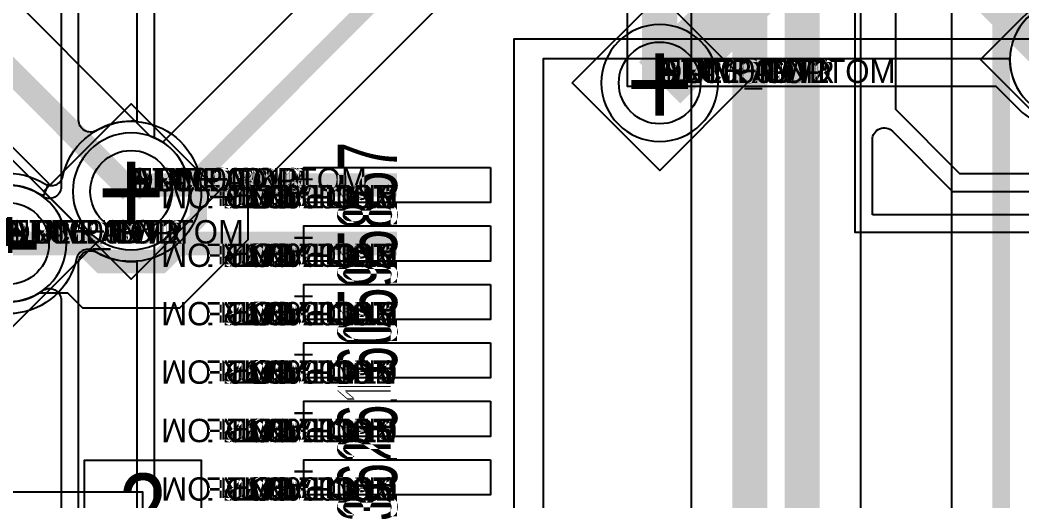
# Model space of a CAD drawing. Extents: x 0 to 323, y 0 to 320.
# Drawn here: x 51.7 to 60.28, y 62.75 to 66.87 of the extents above; entities that cross this region are included whole.
import ezdxf
from ezdxf.enums import TextEntityAlignment as Align

# ---------------------------------------------------------------- set-up
doc = ezdxf.new("R2010")
doc.units = 0
doc.header["$MEASUREMENT"] = 0
doc.layers.get('0').update_dxf_attribs({"linetype": 'CONTINUOUS'})
for name, color, linetype in [('CDN_FIGURES', 7, 'CONTINUOUS'), ('ETCH_BOTTOM', 7, 'CONTINUOUS'), ('ETCH_GND', 3, 'CONTINUOUS'), ('ETCH_INT1', 4, 'CONTINUOUS'), ('ETCH_INT2', 5, 'CONTINUOUS'), ('ETCH_PWR', 6, 'CONTINUOUS'), ('ETCH_TOP', 2, 'CONTINUOUS'), ('MANUFACTURING_NCLEGEND-1-6', 8, 'CONTINUOUS'), ('PACKAGE_GEOMETRY_ASSEMBLY_TOP', 11, 'CONTINUOUS'), ('PACKAGE_GEOMETRY_PIN_NUMBER', 9, 'CONTINUOUS')]:
    doc.layers.add(name, color=color, linetype=linetype)

# ---------------------------------------------------------------- blocks, each defined once
blk = doc.blocks.new('PAD_INFO')
for tag in ['SHAPE_TYPE', 'PAD_HEIGHT', 'PAD_LAYER', 'PAD_TYPE', 'PAD_WIDTH']:
    blk.add_attdef(tag, (0, 0), '', height=0.2)
at = {"flags": 2}
blk.add_attdef('CDN_TYPE', (0, 0), '', height=0.2, dxfattribs=at)
blk = doc.blocks.new('DRILL_INFO')
at = {"flags": 2}
blk.add_attdef('CDN_TYPE', (0, 0), '', height=0.2, dxfattribs=at)
for tag in ['FSHAPE', 'FCHAR', 'DRILL_HEIGHT', 'DIAMETER', 'PLATED', 'DRILL_WIDTH']:
    blk.add_attdef(tag, (0, 0), '', height=0.2)
blk = doc.blocks.new('VIA0700X0300')
at = {"layer": 'ETCH_BOTTOM'}
blk.add_circle((0, 0), 0.35, dxfattribs=at)
at = {"layer": 'ETCH_GND'}
blk.add_circle((0, 0), 0.35, dxfattribs=at)
at = {"layer": 'ETCH_INT1'}
blk.add_circle((0, 0), 0.35, dxfattribs=at)
at = {"layer": 'ETCH_INT2'}
blk.add_circle((0, 0), 0.35, dxfattribs=at)
at = {"layer": 'ETCH_PWR'}
blk.add_circle((0, 0), 0.35, dxfattribs=at)
at = {"layer": 'ETCH_TOP'}
blk.add_circle((0, 0), 0.35, dxfattribs=at)
ref = blk.add_blockref('PAD_INFO', (0, 0))
ref.add_attrib('PAD_LAYER', 'ETCH_TOP', (0, 0), dxfattribs={"height": 0.2})
ref.add_attrib('SHAPE_TYPE', 'NULL', (0, 0), dxfattribs={"height": 0.2})
ref.add_attrib('PAD_TYPE', 'ANTIPAD', (0, 0), dxfattribs={"height": 0.2})
ref.add_attrib('PAD_WIDTH', '0.000000', (0, 0), dxfattribs={"height": 0.2})
ref.add_attrib('PAD_HEIGHT', '0.000000', (0, 0), dxfattribs={"height": 0.2})
ref = blk.add_blockref('PAD_INFO', (0, 0))
ref.add_attrib('PAD_LAYER', 'ETCH_GND', (0, 0), dxfattribs={"height": 0.2})
ref.add_attrib('SHAPE_TYPE', 'NULL', (0, 0), dxfattribs={"height": 0.2})
ref.add_attrib('PAD_TYPE', 'ANTIPAD', (0, 0), dxfattribs={"height": 0.2})
ref.add_attrib('PAD_WIDTH', '0.000000', (0, 0), dxfattribs={"height": 0.2})
ref.add_attrib('PAD_HEIGHT', '0.000000', (0, 0), dxfattribs={"height": 0.2})
ref = blk.add_blockref('PAD_INFO', (0, 0))
ref.add_attrib('PAD_LAYER', 'ETCH_INT1', (0, 0), dxfattribs={"height": 0.2})
ref.add_attrib('SHAPE_TYPE', 'NULL', (0, 0), dxfattribs={"height": 0.2})
ref.add_attrib('PAD_TYPE', 'ANTIPAD', (0, 0), dxfattribs={"height": 0.2})
ref.add_attrib('PAD_WIDTH', '0.000000', (0, 0), dxfattribs={"height": 0.2})
ref.add_attrib('PAD_HEIGHT', '0.000000', (0, 0), dxfattribs={"height": 0.2})
ref = blk.add_blockref('PAD_INFO', (0, 0))
ref.add_attrib('PAD_LAYER', 'ETCH_INT2', (0, 0), dxfattribs={"height": 0.2})
ref.add_attrib('SHAPE_TYPE', 'NULL', (0, 0), dxfattribs={"height": 0.2})
ref.add_attrib('PAD_TYPE', 'ANTIPAD', (0, 0), dxfattribs={"height": 0.2})
ref.add_attrib('PAD_WIDTH', '0.000000', (0, 0), dxfattribs={"height": 0.2})
ref.add_attrib('PAD_HEIGHT', '0.000000', (0, 0), dxfattribs={"height": 0.2})
ref = blk.add_blockref('PAD_INFO', (0, 0))
ref.add_attrib('PAD_LAYER', 'ETCH_PWR', (0, 0), dxfattribs={"height": 0.2})
ref.add_attrib('SHAPE_TYPE', 'NULL', (0, 0), dxfattribs={"height": 0.2})
ref.add_attrib('PAD_TYPE', 'ANTIPAD', (0, 0), dxfattribs={"height": 0.2})
ref.add_attrib('PAD_WIDTH', '0.000000', (0, 0), dxfattribs={"height": 0.2})
ref.add_attrib('PAD_HEIGHT', '0.000000', (0, 0), dxfattribs={"height": 0.2})
ref = blk.add_blockref('PAD_INFO', (0, 0))
ref.add_attrib('PAD_LAYER', 'ETCH_BOTTOM', (0, 0), dxfattribs={"height": 0.2})
ref.add_attrib('SHAPE_TYPE', 'NULL', (0, 0), dxfattribs={"height": 0.2})
ref.add_attrib('PAD_TYPE', 'ANTIPAD', (0, 0), dxfattribs={"height": 0.2})
ref.add_attrib('PAD_WIDTH', '0.000000', (0, 0), dxfattribs={"height": 0.2})
ref.add_attrib('PAD_HEIGHT', '0.000000', (0, 0), dxfattribs={"height": 0.2})
ref = blk.add_blockref('PAD_INFO', (0, 0))
ref.add_attrib('PAD_LAYER', 'ETCH_TOP', (0, 0), dxfattribs={"height": 0.2})
ref.add_attrib('SHAPE_TYPE', 'NULL', (0, 0), dxfattribs={"height": 0.2})
ref.add_attrib('PAD_TYPE', 'THERMAL', (0, 0), dxfattribs={"height": 0.2})
ref.add_attrib('PAD_WIDTH', '0.000000', (0, 0), dxfattribs={"height": 0.2})
ref.add_attrib('PAD_HEIGHT', '0.000000', (0, 0), dxfattribs={"height": 0.2})
ref = blk.add_blockref('PAD_INFO', (0, 0))
ref.add_attrib('PAD_LAYER', 'ETCH_GND', (0, 0), dxfattribs={"height": 0.2})
ref.add_attrib('SHAPE_TYPE', 'NULL', (0, 0), dxfattribs={"height": 0.2})
ref.add_attrib('PAD_TYPE', 'THERMAL', (0, 0), dxfattribs={"height": 0.2})
ref.add_attrib('PAD_WIDTH', '0.000000', (0, 0), dxfattribs={"height": 0.2})
ref.add_attrib('PAD_HEIGHT', '0.000000', (0, 0), dxfattribs={"height": 0.2})
ref = blk.add_blockref('PAD_INFO', (0, 0))
ref.add_attrib('PAD_LAYER', 'ETCH_INT1', (0, 0), dxfattribs={"height": 0.2})
ref.add_attrib('SHAPE_TYPE', 'NULL', (0, 0), dxfattribs={"height": 0.2})
ref.add_attrib('PAD_TYPE', 'THERMAL', (0, 0), dxfattribs={"height": 0.2})
ref.add_attrib('PAD_WIDTH', '0.000000', (0, 0), dxfattribs={"height": 0.2})
ref.add_attrib('PAD_HEIGHT', '0.000000', (0, 0), dxfattribs={"height": 0.2})
ref = blk.add_blockref('PAD_INFO', (0, 0))
ref.add_attrib('PAD_LAYER', 'ETCH_INT2', (0, 0), dxfattribs={"height": 0.2})
ref.add_attrib('SHAPE_TYPE', 'NULL', (0, 0), dxfattribs={"height": 0.2})
ref.add_attrib('PAD_TYPE', 'THERMAL', (0, 0), dxfattribs={"height": 0.2})
ref.add_attrib('PAD_WIDTH', '0.000000', (0, 0), dxfattribs={"height": 0.2})
ref.add_attrib('PAD_HEIGHT', '0.000000', (0, 0), dxfattribs={"height": 0.2})
ref = blk.add_blockref('PAD_INFO', (0, 0))
ref.add_attrib('PAD_LAYER', 'ETCH_PWR', (0, 0), dxfattribs={"height": 0.2})
ref.add_attrib('SHAPE_TYPE', 'NULL', (0, 0), dxfattribs={"height": 0.2})
ref.add_attrib('PAD_TYPE', 'THERMAL', (0, 0), dxfattribs={"height": 0.2})
ref.add_attrib('PAD_WIDTH', '0.000000', (0, 0), dxfattribs={"height": 0.2})
ref.add_attrib('PAD_HEIGHT', '0.000000', (0, 0), dxfattribs={"height": 0.2})
ref = blk.add_blockref('PAD_INFO', (0, 0))
ref.add_attrib('PAD_LAYER', 'ETCH_BOTTOM', (0, 0), dxfattribs={"height": 0.2})
ref.add_attrib('SHAPE_TYPE', 'NULL', (0, 0), dxfattribs={"height": 0.2})
ref.add_attrib('PAD_TYPE', 'THERMAL', (0, 0), dxfattribs={"height": 0.2})
ref.add_attrib('PAD_WIDTH', '0.000000', (0, 0), dxfattribs={"height": 0.2})
ref.add_attrib('PAD_HEIGHT', '0.000000', (0, 0), dxfattribs={"height": 0.2})
ref = blk.add_blockref('PAD_INFO', (0, 0))
ref.add_attrib('PAD_LAYER', 'ETCH_TOP', (0, 0), dxfattribs={"height": 0.2})
ref.add_attrib('SHAPE_TYPE', 'CIRCLE', (0, 0), dxfattribs={"height": 0.2})
ref.add_attrib('PAD_TYPE', 'REGULAR', (0, 0), dxfattribs={"height": 0.2})
ref.add_attrib('PAD_WIDTH', '0.700000', (0, 0), dxfattribs={"height": 0.2})
ref.add_attrib('PAD_HEIGHT', '0.700000', (0, 0), dxfattribs={"height": 0.2})
ref = blk.add_blockref('PAD_INFO', (0, 0))
ref.add_attrib('PAD_LAYER', 'ETCH_GND', (0, 0), dxfattribs={"height": 0.2})
ref.add_attrib('SHAPE_TYPE', 'CIRCLE', (0, 0), dxfattribs={"height": 0.2})
ref.add_attrib('PAD_TYPE', 'REGULAR', (0, 0), dxfattribs={"height": 0.2})
ref.add_attrib('PAD_WIDTH', '0.700000', (0, 0), dxfattribs={"height": 0.2})
ref.add_attrib('PAD_HEIGHT', '0.700000', (0, 0), dxfattribs={"height": 0.2})
ref = blk.add_blockref('PAD_INFO', (0, 0))
ref.add_attrib('PAD_LAYER', 'ETCH_INT1', (0, 0), dxfattribs={"height": 0.2})
ref.add_attrib('SHAPE_TYPE', 'CIRCLE', (0, 0), dxfattribs={"height": 0.2})
ref.add_attrib('PAD_TYPE', 'REGULAR', (0, 0), dxfattribs={"height": 0.2})
ref.add_attrib('PAD_WIDTH', '0.700000', (0, 0), dxfattribs={"height": 0.2})
ref.add_attrib('PAD_HEIGHT', '0.700000', (0, 0), dxfattribs={"height": 0.2})
ref = blk.add_blockref('PAD_INFO', (0, 0))
ref.add_attrib('PAD_LAYER', 'ETCH_INT2', (0, 0), dxfattribs={"height": 0.2})
ref.add_attrib('SHAPE_TYPE', 'CIRCLE', (0, 0), dxfattribs={"height": 0.2})
ref.add_attrib('PAD_TYPE', 'REGULAR', (0, 0), dxfattribs={"height": 0.2})
ref.add_attrib('PAD_WIDTH', '0.700000', (0, 0), dxfattribs={"height": 0.2})
ref.add_attrib('PAD_HEIGHT', '0.700000', (0, 0), dxfattribs={"height": 0.2})
ref = blk.add_blockref('PAD_INFO', (0, 0))
ref.add_attrib('PAD_LAYER', 'ETCH_PWR', (0, 0), dxfattribs={"height": 0.2})
ref.add_attrib('SHAPE_TYPE', 'CIRCLE', (0, 0), dxfattribs={"height": 0.2})
ref.add_attrib('PAD_TYPE', 'REGULAR', (0, 0), dxfattribs={"height": 0.2})
ref.add_attrib('PAD_WIDTH', '0.700000', (0, 0), dxfattribs={"height": 0.2})
ref.add_attrib('PAD_HEIGHT', '0.700000', (0, 0), dxfattribs={"height": 0.2})
ref = blk.add_blockref('PAD_INFO', (0, 0))
ref.add_attrib('PAD_LAYER', 'ETCH_BOTTOM', (0, 0), dxfattribs={"height": 0.2})
ref.add_attrib('SHAPE_TYPE', 'CIRCLE', (0, 0), dxfattribs={"height": 0.2})
ref.add_attrib('PAD_TYPE', 'REGULAR', (0, 0), dxfattribs={"height": 0.2})
ref.add_attrib('PAD_WIDTH', '0.700000', (0, 0), dxfattribs={"height": 0.2})
ref.add_attrib('PAD_HEIGHT', '0.700000', (0, 0), dxfattribs={"height": 0.2})
ref = blk.add_blockref('DRILL_INFO', (0, 0))
ref.add_attrib('DIAMETER', '0.300000', (0, 0), dxfattribs={"height": 0.2})
ref.add_attrib('PLATED', 'PLATED', (0, 0), dxfattribs={"height": 0.2})
ref.add_attrib('FSHAPE', 'DIAMOND', (0, 0), dxfattribs={"height": 0.2})
ref.add_attrib('FCHAR', '+', (0, 0), dxfattribs={"height": 0.2})
ref.add_attrib('DRILL_WIDTH', '1.500000', (0, 0), dxfattribs={"height": 0.2})
ref.add_attrib('DRILL_HEIGHT', '1.500000', (0, 0), dxfattribs={"height": 0.2})
for tag in ['CDN_TYPE', 'PIN']:
    blk.add_attdef(tag, (0, 0), '', height=0.2)
at = {"flags": 2}
for tag in ['PSTKNAME', 'BBV']:
    blk.add_attdef(tag, (0, 0), '', height=0.2, dxfattribs=at)
blk = doc.blocks.new('FIGURE_DIAMOND')
at = {"layer": 'CDN_FIGURES'}
blk.add_lwpolyline([(-0.5, 0), (0, 0.5), (0.5, 0), (0, -0.5)], close=True, dxfattribs=at)
blk = doc.blocks.new('RC1600X0300TS_NS')
at = {"layer": 'ETCH_TOP'}
blk.add_lwpolyline([(-0.8, -0.15), (-0.8, 0.15), (0.8, 0.15), (0.8, -0.15)], close=True, dxfattribs=at)
ref = blk.add_blockref('PAD_INFO', (0, 0))
ref.add_attrib('PAD_LAYER', 'ETCH_TOP', (0, 0), dxfattribs={"height": 0.2})
ref.add_attrib('SHAPE_TYPE', 'NULL', (0, 0), dxfattribs={"height": 0.2})
ref.add_attrib('PAD_TYPE', 'ANTIPAD', (0, 0), dxfattribs={"height": 0.2})
ref.add_attrib('PAD_WIDTH', '0.000000', (0, 0), dxfattribs={"height": 0.2})
ref.add_attrib('PAD_HEIGHT', '0.000000', (0, 0), dxfattribs={"height": 0.2})
ref = blk.add_blockref('PAD_INFO', (0, 0))
ref.add_attrib('PAD_LAYER', 'ETCH_GND', (0, 0), dxfattribs={"height": 0.2})
ref.add_attrib('SHAPE_TYPE', 'NULL', (0, 0), dxfattribs={"height": 0.2})
ref.add_attrib('PAD_TYPE', 'ANTIPAD', (0, 0), dxfattribs={"height": 0.2})
ref.add_attrib('PAD_WIDTH', '0.000000', (0, 0), dxfattribs={"height": 0.2})
ref.add_attrib('PAD_HEIGHT', '0.000000', (0, 0), dxfattribs={"height": 0.2})
ref = blk.add_blockref('PAD_INFO', (0, 0))
ref.add_attrib('PAD_LAYER', 'ETCH_INT1', (0, 0), dxfattribs={"height": 0.2})
ref.add_attrib('SHAPE_TYPE', 'NULL', (0, 0), dxfattribs={"height": 0.2})
ref.add_attrib('PAD_TYPE', 'ANTIPAD', (0, 0), dxfattribs={"height": 0.2})
ref.add_attrib('PAD_WIDTH', '0.000000', (0, 0), dxfattribs={"height": 0.2})
ref.add_attrib('PAD_HEIGHT', '0.000000', (0, 0), dxfattribs={"height": 0.2})
ref = blk.add_blockref('PAD_INFO', (0, 0))
ref.add_attrib('PAD_LAYER', 'ETCH_INT2', (0, 0), dxfattribs={"height": 0.2})
ref.add_attrib('SHAPE_TYPE', 'NULL', (0, 0), dxfattribs={"height": 0.2})
ref.add_attrib('PAD_TYPE', 'ANTIPAD', (0, 0), dxfattribs={"height": 0.2})
ref.add_attrib('PAD_WIDTH', '0.000000', (0, 0), dxfattribs={"height": 0.2})
ref.add_attrib('PAD_HEIGHT', '0.000000', (0, 0), dxfattribs={"height": 0.2})
ref = blk.add_blockref('PAD_INFO', (0, 0))
ref.add_attrib('PAD_LAYER', 'ETCH_PWR', (0, 0), dxfattribs={"height": 0.2})
ref.add_attrib('SHAPE_TYPE', 'NULL', (0, 0), dxfattribs={"height": 0.2})
ref.add_attrib('PAD_TYPE', 'ANTIPAD', (0, 0), dxfattribs={"height": 0.2})
ref.add_attrib('PAD_WIDTH', '0.000000', (0, 0), dxfattribs={"height": 0.2})
ref.add_attrib('PAD_HEIGHT', '0.000000', (0, 0), dxfattribs={"height": 0.2})
ref = blk.add_blockref('PAD_INFO', (0, 0))
ref.add_attrib('PAD_LAYER', 'ETCH_BOTTOM', (0, 0), dxfattribs={"height": 0.2})
ref.add_attrib('SHAPE_TYPE', 'NULL', (0, 0), dxfattribs={"height": 0.2})
ref.add_attrib('PAD_TYPE', 'ANTIPAD', (0, 0), dxfattribs={"height": 0.2})
ref.add_attrib('PAD_WIDTH', '0.000000', (0, 0), dxfattribs={"height": 0.2})
ref.add_attrib('PAD_HEIGHT', '0.000000', (0, 0), dxfattribs={"height": 0.2})
ref = blk.add_blockref('PAD_INFO', (0, 0))
ref.add_attrib('PAD_LAYER', 'ETCH_TOP', (0, 0), dxfattribs={"height": 0.2})
ref.add_attrib('SHAPE_TYPE', 'NULL', (0, 0), dxfattribs={"height": 0.2})
ref.add_attrib('PAD_TYPE', 'THERMAL', (0, 0), dxfattribs={"height": 0.2})
ref.add_attrib('PAD_WIDTH', '0.000000', (0, 0), dxfattribs={"height": 0.2})
ref.add_attrib('PAD_HEIGHT', '0.000000', (0, 0), dxfattribs={"height": 0.2})
ref = blk.add_blockref('PAD_INFO', (0, 0))
ref.add_attrib('PAD_LAYER', 'ETCH_GND', (0, 0), dxfattribs={"height": 0.2})
ref.add_attrib('SHAPE_TYPE', 'NULL', (0, 0), dxfattribs={"height": 0.2})
ref.add_attrib('PAD_TYPE', 'THERMAL', (0, 0), dxfattribs={"height": 0.2})
ref.add_attrib('PAD_WIDTH', '0.000000', (0, 0), dxfattribs={"height": 0.2})
ref.add_attrib('PAD_HEIGHT', '0.000000', (0, 0), dxfattribs={"height": 0.2})
ref = blk.add_blockref('PAD_INFO', (0, 0))
ref.add_attrib('PAD_LAYER', 'ETCH_INT1', (0, 0), dxfattribs={"height": 0.2})
ref.add_attrib('SHAPE_TYPE', 'NULL', (0, 0), dxfattribs={"height": 0.2})
ref.add_attrib('PAD_TYPE', 'THERMAL', (0, 0), dxfattribs={"height": 0.2})
ref.add_attrib('PAD_WIDTH', '0.000000', (0, 0), dxfattribs={"height": 0.2})
ref.add_attrib('PAD_HEIGHT', '0.000000', (0, 0), dxfattribs={"height": 0.2})
ref = blk.add_blockref('PAD_INFO', (0, 0))
ref.add_attrib('PAD_LAYER', 'ETCH_INT2', (0, 0), dxfattribs={"height": 0.2})
ref.add_attrib('SHAPE_TYPE', 'NULL', (0, 0), dxfattribs={"height": 0.2})
ref.add_attrib('PAD_TYPE', 'THERMAL', (0, 0), dxfattribs={"height": 0.2})
ref.add_attrib('PAD_WIDTH', '0.000000', (0, 0), dxfattribs={"height": 0.2})
ref.add_attrib('PAD_HEIGHT', '0.000000', (0, 0), dxfattribs={"height": 0.2})
ref = blk.add_blockref('PAD_INFO', (0, 0))
ref.add_attrib('PAD_LAYER', 'ETCH_PWR', (0, 0), dxfattribs={"height": 0.2})
ref.add_attrib('SHAPE_TYPE', 'NULL', (0, 0), dxfattribs={"height": 0.2})
ref.add_attrib('PAD_TYPE', 'THERMAL', (0, 0), dxfattribs={"height": 0.2})
ref.add_attrib('PAD_WIDTH', '0.000000', (0, 0), dxfattribs={"height": 0.2})
ref.add_attrib('PAD_HEIGHT', '0.000000', (0, 0), dxfattribs={"height": 0.2})
ref = blk.add_blockref('PAD_INFO', (0, 0))
ref.add_attrib('PAD_LAYER', 'ETCH_BOTTOM', (0, 0), dxfattribs={"height": 0.2})
ref.add_attrib('SHAPE_TYPE', 'NULL', (0, 0), dxfattribs={"height": 0.2})
ref.add_attrib('PAD_TYPE', 'THERMAL', (0, 0), dxfattribs={"height": 0.2})
ref.add_attrib('PAD_WIDTH', '0.000000', (0, 0), dxfattribs={"height": 0.2})
ref.add_attrib('PAD_HEIGHT', '0.000000', (0, 0), dxfattribs={"height": 0.2})
ref = blk.add_blockref('PAD_INFO', (0, 0))
ref.add_attrib('PAD_LAYER', 'ETCH_TOP', (0, 0), dxfattribs={"height": 0.2})
ref.add_attrib('SHAPE_TYPE', 'RECTANGLE', (0, 0), dxfattribs={"height": 0.2})
ref.add_attrib('PAD_TYPE', 'REGULAR', (0, 0), dxfattribs={"height": 0.2})
ref.add_attrib('PAD_WIDTH', '1.600000', (0, 0), dxfattribs={"height": 0.2})
ref.add_attrib('PAD_HEIGHT', '0.300000', (0, 0), dxfattribs={"height": 0.2})
ref = blk.add_blockref('PAD_INFO', (0, 0))
ref.add_attrib('PAD_LAYER', 'ETCH_GND', (0, 0), dxfattribs={"height": 0.2})
ref.add_attrib('SHAPE_TYPE', 'NULL', (0, 0), dxfattribs={"height": 0.2})
ref.add_attrib('PAD_TYPE', 'REGULAR', (0, 0), dxfattribs={"height": 0.2})
ref.add_attrib('PAD_WIDTH', '0.000000', (0, 0), dxfattribs={"height": 0.2})
ref.add_attrib('PAD_HEIGHT', '0.000000', (0, 0), dxfattribs={"height": 0.2})
ref = blk.add_blockref('PAD_INFO', (0, 0))
ref.add_attrib('PAD_LAYER', 'ETCH_INT1', (0, 0), dxfattribs={"height": 0.2})
ref.add_attrib('SHAPE_TYPE', 'NULL', (0, 0), dxfattribs={"height": 0.2})
ref.add_attrib('PAD_TYPE', 'REGULAR', (0, 0), dxfattribs={"height": 0.2})
ref.add_attrib('PAD_WIDTH', '0.000000', (0, 0), dxfattribs={"height": 0.2})
ref.add_attrib('PAD_HEIGHT', '0.000000', (0, 0), dxfattribs={"height": 0.2})
ref = blk.add_blockref('PAD_INFO', (0, 0))
ref.add_attrib('PAD_LAYER', 'ETCH_INT2', (0, 0), dxfattribs={"height": 0.2})
ref.add_attrib('SHAPE_TYPE', 'NULL', (0, 0), dxfattribs={"height": 0.2})
ref.add_attrib('PAD_TYPE', 'REGULAR', (0, 0), dxfattribs={"height": 0.2})
ref.add_attrib('PAD_WIDTH', '0.000000', (0, 0), dxfattribs={"height": 0.2})
ref.add_attrib('PAD_HEIGHT', '0.000000', (0, 0), dxfattribs={"height": 0.2})
ref = blk.add_blockref('PAD_INFO', (0, 0))
ref.add_attrib('PAD_LAYER', 'ETCH_PWR', (0, 0), dxfattribs={"height": 0.2})
ref.add_attrib('SHAPE_TYPE', 'NULL', (0, 0), dxfattribs={"height": 0.2})
ref.add_attrib('PAD_TYPE', 'REGULAR', (0, 0), dxfattribs={"height": 0.2})
ref.add_attrib('PAD_WIDTH', '0.000000', (0, 0), dxfattribs={"height": 0.2})
ref.add_attrib('PAD_HEIGHT', '0.000000', (0, 0), dxfattribs={"height": 0.2})
ref = blk.add_blockref('PAD_INFO', (0, 0))
ref.add_attrib('PAD_LAYER', 'ETCH_BOTTOM', (0, 0), dxfattribs={"height": 0.2})
ref.add_attrib('SHAPE_TYPE', 'NULL', (0, 0), dxfattribs={"height": 0.2})
ref.add_attrib('PAD_TYPE', 'REGULAR', (0, 0), dxfattribs={"height": 0.2})
ref.add_attrib('PAD_WIDTH', '0.000000', (0, 0), dxfattribs={"height": 0.2})
ref.add_attrib('PAD_HEIGHT', '0.000000', (0, 0), dxfattribs={"height": 0.2})
ref = blk.add_blockref('DRILL_INFO', (0, 0))
ref.add_attrib('DIAMETER', '0.000000', (0, 0), dxfattribs={"height": 0.2})
ref.add_attrib('PLATED', 'PLATED', (0, 0), dxfattribs={"height": 0.2})
ref.add_attrib('FSHAPE', 'NULL', (0, 0), dxfattribs={"height": 0.2})
ref.add_attrib('DRILL_WIDTH', '0.000000', (0, 0), dxfattribs={"height": 0.2})
ref.add_attrib('DRILL_HEIGHT', '0.000000', (0, 0), dxfattribs={"height": 0.2})
for tag in ['CDN_TYPE', 'PIN']:
    blk.add_attdef(tag, (0, 0), '', height=0.2)
at = {"flags": 2}
for tag in ['PSTKNAME', 'BBV']:
    blk.add_attdef(tag, (0, 0), '', height=0.2, dxfattribs=at)
blk = doc.blocks.new('F42')
at = {"layer": 'PACKAGE_GEOMETRY_ASSEMBLY_TOP'}
blk.add_lwpolyline([(1, -26.75), (29, -26.75), (29, 1.25), (1, 1.25)], close=True, dxfattribs=at)
at = {"layer": 'ETCH_TOP', "rotation": 90}
for p in [(25.25, 2.25), (25.75, 2.25), (26.25, 2.25), (26.75, 2.25), (27.25, 2.25), (27.75, 2.25)]:
    blk.add_blockref('RC1600X0300TS_NS', p, dxfattribs=at)
at = {"flags": 2}
for tag in ['SYMBOL_TYPE', 'CDN_TYPE', 'REFDES']:
    blk.add_attdef(tag, (0, 0), '', height=0.2, dxfattribs=at)
blk = doc.blocks.new('RC1000X1500TS')
at = {"layer": 'ETCH_TOP'}
blk.add_lwpolyline([(-0.5, -0.75), (-0.5, 0.75), (0.5, 0.75), (0.5, -0.75)], close=True, dxfattribs=at)
ref = blk.add_blockref('PAD_INFO', (0, 0))
ref.add_attrib('PAD_LAYER', 'ETCH_TOP', (0, 0), dxfattribs={"height": 0.2})
ref.add_attrib('SHAPE_TYPE', 'NULL', (0, 0), dxfattribs={"height": 0.2})
ref.add_attrib('PAD_TYPE', 'ANTIPAD', (0, 0), dxfattribs={"height": 0.2})
ref.add_attrib('PAD_WIDTH', '0.000000', (0, 0), dxfattribs={"height": 0.2})
ref.add_attrib('PAD_HEIGHT', '0.000000', (0, 0), dxfattribs={"height": 0.2})
ref = blk.add_blockref('PAD_INFO', (0, 0))
ref.add_attrib('PAD_LAYER', 'ETCH_GND', (0, 0), dxfattribs={"height": 0.2})
ref.add_attrib('SHAPE_TYPE', 'NULL', (0, 0), dxfattribs={"height": 0.2})
ref.add_attrib('PAD_TYPE', 'ANTIPAD', (0, 0), dxfattribs={"height": 0.2})
ref.add_attrib('PAD_WIDTH', '0.000000', (0, 0), dxfattribs={"height": 0.2})
ref.add_attrib('PAD_HEIGHT', '0.000000', (0, 0), dxfattribs={"height": 0.2})
ref = blk.add_blockref('PAD_INFO', (0, 0))
ref.add_attrib('PAD_LAYER', 'ETCH_INT1', (0, 0), dxfattribs={"height": 0.2})
ref.add_attrib('SHAPE_TYPE', 'NULL', (0, 0), dxfattribs={"height": 0.2})
ref.add_attrib('PAD_TYPE', 'ANTIPAD', (0, 0), dxfattribs={"height": 0.2})
ref.add_attrib('PAD_WIDTH', '0.000000', (0, 0), dxfattribs={"height": 0.2})
ref.add_attrib('PAD_HEIGHT', '0.000000', (0, 0), dxfattribs={"height": 0.2})
ref = blk.add_blockref('PAD_INFO', (0, 0))
ref.add_attrib('PAD_LAYER', 'ETCH_INT2', (0, 0), dxfattribs={"height": 0.2})
ref.add_attrib('SHAPE_TYPE', 'NULL', (0, 0), dxfattribs={"height": 0.2})
ref.add_attrib('PAD_TYPE', 'ANTIPAD', (0, 0), dxfattribs={"height": 0.2})
ref.add_attrib('PAD_WIDTH', '0.000000', (0, 0), dxfattribs={"height": 0.2})
ref.add_attrib('PAD_HEIGHT', '0.000000', (0, 0), dxfattribs={"height": 0.2})
ref = blk.add_blockref('PAD_INFO', (0, 0))
ref.add_attrib('PAD_LAYER', 'ETCH_PWR', (0, 0), dxfattribs={"height": 0.2})
ref.add_attrib('SHAPE_TYPE', 'NULL', (0, 0), dxfattribs={"height": 0.2})
ref.add_attrib('PAD_TYPE', 'ANTIPAD', (0, 0), dxfattribs={"height": 0.2})
ref.add_attrib('PAD_WIDTH', '0.000000', (0, 0), dxfattribs={"height": 0.2})
ref.add_attrib('PAD_HEIGHT', '0.000000', (0, 0), dxfattribs={"height": 0.2})
ref = blk.add_blockref('PAD_INFO', (0, 0))
ref.add_attrib('PAD_LAYER', 'ETCH_BOTTOM', (0, 0), dxfattribs={"height": 0.2})
ref.add_attrib('SHAPE_TYPE', 'NULL', (0, 0), dxfattribs={"height": 0.2})
ref.add_attrib('PAD_TYPE', 'ANTIPAD', (0, 0), dxfattribs={"height": 0.2})
ref.add_attrib('PAD_WIDTH', '0.000000', (0, 0), dxfattribs={"height": 0.2})
ref.add_attrib('PAD_HEIGHT', '0.000000', (0, 0), dxfattribs={"height": 0.2})
ref = blk.add_blockref('PAD_INFO', (0, 0))
ref.add_attrib('PAD_LAYER', 'ETCH_TOP', (0, 0), dxfattribs={"height": 0.2})
ref.add_attrib('SHAPE_TYPE', 'NULL', (0, 0), dxfattribs={"height": 0.2})
ref.add_attrib('PAD_TYPE', 'THERMAL', (0, 0), dxfattribs={"height": 0.2})
ref.add_attrib('PAD_WIDTH', '0.000000', (0, 0), dxfattribs={"height": 0.2})
ref.add_attrib('PAD_HEIGHT', '0.000000', (0, 0), dxfattribs={"height": 0.2})
ref = blk.add_blockref('PAD_INFO', (0, 0))
ref.add_attrib('PAD_LAYER', 'ETCH_GND', (0, 0), dxfattribs={"height": 0.2})
ref.add_attrib('SHAPE_TYPE', 'NULL', (0, 0), dxfattribs={"height": 0.2})
ref.add_attrib('PAD_TYPE', 'THERMAL', (0, 0), dxfattribs={"height": 0.2})
ref.add_attrib('PAD_WIDTH', '0.000000', (0, 0), dxfattribs={"height": 0.2})
ref.add_attrib('PAD_HEIGHT', '0.000000', (0, 0), dxfattribs={"height": 0.2})
ref = blk.add_blockref('PAD_INFO', (0, 0))
ref.add_attrib('PAD_LAYER', 'ETCH_INT1', (0, 0), dxfattribs={"height": 0.2})
ref.add_attrib('SHAPE_TYPE', 'NULL', (0, 0), dxfattribs={"height": 0.2})
ref.add_attrib('PAD_TYPE', 'THERMAL', (0, 0), dxfattribs={"height": 0.2})
ref.add_attrib('PAD_WIDTH', '0.000000', (0, 0), dxfattribs={"height": 0.2})
ref.add_attrib('PAD_HEIGHT', '0.000000', (0, 0), dxfattribs={"height": 0.2})
ref = blk.add_blockref('PAD_INFO', (0, 0))
ref.add_attrib('PAD_LAYER', 'ETCH_INT2', (0, 0), dxfattribs={"height": 0.2})
ref.add_attrib('SHAPE_TYPE', 'NULL', (0, 0), dxfattribs={"height": 0.2})
ref.add_attrib('PAD_TYPE', 'THERMAL', (0, 0), dxfattribs={"height": 0.2})
ref.add_attrib('PAD_WIDTH', '0.000000', (0, 0), dxfattribs={"height": 0.2})
ref.add_attrib('PAD_HEIGHT', '0.000000', (0, 0), dxfattribs={"height": 0.2})
ref = blk.add_blockref('PAD_INFO', (0, 0))
ref.add_attrib('PAD_LAYER', 'ETCH_PWR', (0, 0), dxfattribs={"height": 0.2})
ref.add_attrib('SHAPE_TYPE', 'NULL', (0, 0), dxfattribs={"height": 0.2})
ref.add_attrib('PAD_TYPE', 'THERMAL', (0, 0), dxfattribs={"height": 0.2})
ref.add_attrib('PAD_WIDTH', '0.000000', (0, 0), dxfattribs={"height": 0.2})
ref.add_attrib('PAD_HEIGHT', '0.000000', (0, 0), dxfattribs={"height": 0.2})
ref = blk.add_blockref('PAD_INFO', (0, 0))
ref.add_attrib('PAD_LAYER', 'ETCH_BOTTOM', (0, 0), dxfattribs={"height": 0.2})
ref.add_attrib('SHAPE_TYPE', 'NULL', (0, 0), dxfattribs={"height": 0.2})
ref.add_attrib('PAD_TYPE', 'THERMAL', (0, 0), dxfattribs={"height": 0.2})
ref.add_attrib('PAD_WIDTH', '0.000000', (0, 0), dxfattribs={"height": 0.2})
ref.add_attrib('PAD_HEIGHT', '0.000000', (0, 0), dxfattribs={"height": 0.2})
ref = blk.add_blockref('PAD_INFO', (0, 0))
ref.add_attrib('PAD_LAYER', 'ETCH_GND', (0, 0), dxfattribs={"height": 0.2})
ref.add_attrib('SHAPE_TYPE', 'NULL', (0, 0), dxfattribs={"height": 0.2})
ref.add_attrib('PAD_TYPE', 'REGULAR', (0, 0), dxfattribs={"height": 0.2})
ref.add_attrib('PAD_WIDTH', '0.000000', (0, 0), dxfattribs={"height": 0.2})
ref.add_attrib('PAD_HEIGHT', '0.000000', (0, 0), dxfattribs={"height": 0.2})
ref = blk.add_blockref('PAD_INFO', (0, 0))
ref.add_attrib('PAD_LAYER', 'ETCH_INT1', (0, 0), dxfattribs={"height": 0.2})
ref.add_attrib('SHAPE_TYPE', 'NULL', (0, 0), dxfattribs={"height": 0.2})
ref.add_attrib('PAD_TYPE', 'REGULAR', (0, 0), dxfattribs={"height": 0.2})
ref.add_attrib('PAD_WIDTH', '0.000000', (0, 0), dxfattribs={"height": 0.2})
ref.add_attrib('PAD_HEIGHT', '0.000000', (0, 0), dxfattribs={"height": 0.2})
ref = blk.add_blockref('PAD_INFO', (0, 0))
ref.add_attrib('PAD_LAYER', 'ETCH_INT2', (0, 0), dxfattribs={"height": 0.2})
ref.add_attrib('SHAPE_TYPE', 'NULL', (0, 0), dxfattribs={"height": 0.2})
ref.add_attrib('PAD_TYPE', 'REGULAR', (0, 0), dxfattribs={"height": 0.2})
ref.add_attrib('PAD_WIDTH', '0.000000', (0, 0), dxfattribs={"height": 0.2})
ref.add_attrib('PAD_HEIGHT', '0.000000', (0, 0), dxfattribs={"height": 0.2})
ref = blk.add_blockref('PAD_INFO', (0, 0))
ref.add_attrib('PAD_LAYER', 'ETCH_PWR', (0, 0), dxfattribs={"height": 0.2})
ref.add_attrib('SHAPE_TYPE', 'NULL', (0, 0), dxfattribs={"height": 0.2})
ref.add_attrib('PAD_TYPE', 'REGULAR', (0, 0), dxfattribs={"height": 0.2})
ref.add_attrib('PAD_WIDTH', '0.000000', (0, 0), dxfattribs={"height": 0.2})
ref.add_attrib('PAD_HEIGHT', '0.000000', (0, 0), dxfattribs={"height": 0.2})
ref = blk.add_blockref('PAD_INFO', (0, 0))
ref.add_attrib('PAD_LAYER', 'ETCH_BOTTOM', (0, 0), dxfattribs={"height": 0.2})
ref.add_attrib('SHAPE_TYPE', 'NULL', (0, 0), dxfattribs={"height": 0.2})
ref.add_attrib('PAD_TYPE', 'REGULAR', (0, 0), dxfattribs={"height": 0.2})
ref.add_attrib('PAD_WIDTH', '0.000000', (0, 0), dxfattribs={"height": 0.2})
ref.add_attrib('PAD_HEIGHT', '0.000000', (0, 0), dxfattribs={"height": 0.2})
ref = blk.add_blockref('DRILL_INFO', (0, 0))
ref.add_attrib('DIAMETER', '0.000000', (0, 0), dxfattribs={"height": 0.2})
ref.add_attrib('PLATED', 'PLATED', (0, 0), dxfattribs={"height": 0.2})
ref.add_attrib('FSHAPE', 'NULL', (0, 0), dxfattribs={"height": 0.2})
ref.add_attrib('DRILL_WIDTH', '0.000000', (0, 0), dxfattribs={"height": 0.2})
ref.add_attrib('DRILL_HEIGHT', '0.000000', (0, 0), dxfattribs={"height": 0.2})
ref = blk.add_blockref('PAD_INFO', (0, 0))
ref.add_attrib('PAD_LAYER', 'ETCH_TOP', (0, 0), dxfattribs={"height": 0.2})
ref.add_attrib('SHAPE_TYPE', 'RECTANGLE', (0, 0), dxfattribs={"height": 0.2})
ref.add_attrib('PAD_TYPE', 'REGULAR', (0, 0), dxfattribs={"height": 0.2})
ref.add_attrib('PAD_WIDTH', '1.000000', (0, 0), dxfattribs={"height": 0.2})
ref.add_attrib('PAD_HEIGHT', '1.500000', (0, 0), dxfattribs={"height": 0.2})
for tag in ['CDN_TYPE', 'PIN']:
    blk.add_attdef(tag, (0, 0), '', height=0.2)
at = {"flags": 2}
for tag in ['PSTKNAME', 'BBV']:
    blk.add_attdef(tag, (0, 0), '', height=0.2, dxfattribs=at)
blk = doc.blocks.new('F56')
at = {"layer": 'PACKAGE_GEOMETRY_ASSEMBLY_TOP'}
blk.add_lwpolyline([(0, -0.475), (1.75, -0.475), (1.75, 0.475), (0, 0.475)], close=True, dxfattribs=at)
at = {"layer": 'ETCH_TOP'}
ref = blk.add_blockref('RC1000X1500TS', (0, 0), dxfattribs=at)
ref.add_attrib('CDN_TYPE', 'PIN', (0, 0), dxfattribs={"height": 0.2})
ref.add_attrib('PIN', '1', (0, 0), dxfattribs={"height": 0.2})
ref = blk.add_blockref('RC1000X1500TS', (1.75, 0), dxfattribs=at)
ref.add_attrib('CDN_TYPE', 'PIN', (0, 0), dxfattribs={"height": 0.2})
ref.add_attrib('PIN', '2', (0, 0), dxfattribs={"height": 0.2})
at = {"flags": 2}
for tag in ['SYMBOL_TYPE', 'CDN_TYPE', 'REFDES']:
    blk.add_attdef(tag, (0, 0), '', height=0.2, dxfattribs=at)

msp = doc.modelspace()

# ---------------------------------------------------------------- linework, layer by layer
at = {"layer": 'ETCH_BOTTOM'}
for points, format in [([(46.2712, 69.1249), (56.8999, 69.1249), (56.8999, 66.2999), (60.0574, 66.2999), (60.2537, 66.1037, 1), (61.1023, 66.9523), (60.9501, 67.1046), (60.9501, 69.1001), (58.7588, 69.1001, -0.576193), (58.6708, 69.2519, 0.860194), (57.7406, 69.9887), (57.726, 69.9751), (54.3149, 69.9751, -0.512706), (54.2188, 70.1088, 1.391132), (53.0812, 70.1088, -0.512706), (52.9851, 69.9751), (46.2761, 69.9751)], "xyb"), ([(58.05, 67.7, 0.5, 0.5, 0), (58.05, 67.2, 0.5, 0.5, 0), (57.178, 66.328, 0.5, 0.5, 0)], "xyseb"), ([(59.8, 67.7, 0.5, 0.5, 0), (59.8, 67.406, 0.5, 0.5, 0), (60.678, 66.528, 0.5, 0.5, 0)], "xyseb")]:
    msp.add_lwpolyline(points, format=format, dxfattribs=at)
msp.add_lwpolyline([(52.1821, 64.8251, -3.1394), (51.9116, 65.4644, 0.516589), (52.0639, 65.5289, -3.1394), (52.3344, 64.8896, 0.516589), (52.1821, 64.8251)], format="xyb", close=True, dxfattribs=at)
at = {"layer": 'ETCH_GND'}
for points in [[(61.1781, 66.528, 1), (60.1779, 66.528, 1)], [(53.1501, 65.4, 1), (52.1499, 65.4, 1)], [(52.0961, 64.954, 1), (51.0959, 64.954, 1)]]:
    msp.add_lwpolyline(points, format="xyb", close=True, dxfattribs=at)
at = {"layer": 'ETCH_INT1'}
for points in [[(61.35, 65.55), (59.75, 65.55), (59.2, 66.1), (59.2, 70.95), (57.25, 72.9), (54.25, 72.9), (52.05, 70.7), (52.05, 68.6783), (52.0178, 68.6657, 0.682571), (52.0178, 67.7343), (52.05, 67.7217), (52.05, 65.4413, -0.612117), (51.8892, 65.3592, 1.95793), (51.8892, 64.5488, -0.612117), (52.05, 64.4667), (52.05, 58.2)], [(52.85, 57.95), (52.85, 64.9406), (52.8776, 64.9547, 0.611933), (52.8776, 65.8453), (52.85, 65.8594), (52.85, 70.55), (54.6, 72.3), (55.4505, 72.3, -0.438438), (55.5515, 72.1904, 1.084322), (56.5485, 72.1904, -0.438438), (56.6495, 72.3), (57.25, 72.3), (58.85, 70.7), (58.85, 65.05), (61.35, 65.05)]]:
    msp.add_lwpolyline(points, format="xyb", dxfattribs=at)
for points in [[(52.3519, 65.9208, -0.576193), (52.2001, 66.0088), (52.2001, 67.5981), (52.2468, 67.6017, 0.132281), (52.5409, 67.7061, -0.604613), (52.6999, 67.6227), (52.6999, 66.0002), (52.6493, 66.0001, 0.130408), (52.3519, 65.9208)], [(57.6781, 66.328, 1), (56.6779, 66.328, 1)], [(59.0001, 65.2001), (59.0001, 65.8428, -0.668179), (59.1732, 65.9145), (59.6878, 65.3999), (61.2428, 65.3999, -0.668179), (61.3145, 65.2268), (61.2878, 65.2001)], [(52.6999, 58.0072, -0.668179), (52.5268, 57.9355), (52.2001, 58.2622), (52.2001, 64.7912, -0.576193), (52.3519, 64.8792, 0.130408), (52.6493, 64.7999), (52.6999, 64.7998)]]:
    msp.add_lwpolyline(points, format="xyb", close=True, dxfattribs=at)
at = {"layer": 'ETCH_INT2'}
for points, format in [([(52.65, 65.4, 0.2, 0.2, 0), (48.35, 69.7, 0.2, 0.2, 0), (47.6014, 69.7, 0.2, 0.2, 0), (39.4, 77.9014, 0.2, 0.2, 0), (39.4, 89.5235, 0.2, 0.2, 0), (37.45, 91.4735, 0.2, 0.2, 0), (37.45, 105.6486, 0.2, 0.2, 0), (39.4, 107.5986, 0.2, 0.2, 0), (39.4, 111.85, 0.2, 0.2, 0)], "xyseb"), ([(122, 94.75, 0.3, 0.3, 0), (121.3, 94.75, 0.3, 0.3, 0), (112.9, 103.15, 0.3, 0.3, 0), (87.5807, 103.15, 0.3, 0.3, 0), (74.7, 90.2693, 0.3, 0.3, 0), (74.7, 85.0668, 0.3, 0.3, 0), (57.95, 68.3168, 0.3, 0.3, 0), (57.95, 57.2193, 0.3, 0.3, 0), (57.35, 56.6193, 0.3, 0.3, 0), (57.35, 56.5, 0.3, 0.3, 0), (53.3, 52.45, 0.3, 0.3, 0)], "xyseb"), ([(58.7, 51.954, 0.3, 0.3, 0), (58.7, 58.8807, 0.3, 0.3, 0), (58.4, 59.1807, 0.3, 0.3, 0), (58.4, 67.1436, 0.3, 0.3, 0), (64.4064, 73.15, 0.3, 0.3, 0), (65.2193, 73.15, 0.3, 0.3, 0), (76.85, 84.7807, 0.3, 0.3, 0), (76.85, 91.5, 0.3, 0.3, 0)], "xyseb"), ([(39.8501, 89.7099), (39.8501, 78.0878), (47.7878, 70.1501), (48.5364, 70.1501), (52.8139, 65.8726), (52.8243, 65.8687, -0.034836), (52.8877, 65.84), (52.9209, 65.8221), (70.9379, 83.8391)], "xyb"), ([(33.185, 81.7501), (43.443, 71.4921), (43.73, 71.4921), (46.2961, 68.926), (46.2961, 67.8028), (48.6948, 65.4041), (51.3778, 65.4041), (51.3878, 65.4087, -0.243833), (51.8476, 65.3861), (51.8479, 65.386), (51.8509, 65.3843), (51.9009, 65.3636), (51.9446, 65.4689), (48.1636, 69.2499), (47.415, 69.2499), (38.9499, 77.715), (38.9499, 89.3371)], "xyb"), ([(51.596, 64.954, 0.15, 0.15, 0), (52.2827, 64.954, 0.15, 0.15, 0), (52.4117, 64.825, 0.15, 0.15, 0), (52.8882, 64.825, 0.15, 0.15, 0), (53.225, 65.1618, 0.15, 0.15, 0), (53.225, 65.525, 0.15, 0.15, 0), (71.425, 83.725, 0.15, 0.15, 0)], "xyseb"), ([(63.15, 70.5, 0.15, 0.15, 0), (62.2868, 70.5, 0.15, 0.15, 0), (60.103, 68.3162, 0.15, 0.15, 0), (60.103, 55.3103, 0.15, 0.15, 0), (60.425, 54.9883, 0.15, 0.15, 0), (60.425, 53.1117, 0.15, 0.15, 0), (60.275, 52.9617, 0.15, 0.15, 0), (60.275, 41.8519, 0.15, 0.15, 0), (92.691, 9.4358, 0.15, 0.15, 0), (93.0278, 9.099, 0.15, 0.15, 0), (93.8377, 9.099, 0.15, 0.15, 0), (98.7868, 4.15, 0.15, 0.15, 0), (107.45, 4.15, 0.15, 0.15, 0)], "xyseb"), ([(44.2951, 60.093), (52.0403, 52.3477), (52.6985, 52.3477, 0.414791), (52.7999, 52.4493, -0.199276), (52.9464, 52.8036), (56.8499, 56.7071), (56.8499, 56.8264), (57.4499, 57.4264), (57.4499, 68.5239), (57.8976, 68.9716, 0.47916), (57.8805, 69.1287, -0.100336), (57.7377, 69.2669, 0.469107), (57.5824, 69.2812), (53.6501, 65.3489), (53.6501, 64.9857), (53.0643, 64.3999), (52.2356, 64.3999), (52.1066, 64.5289), (51.8598, 64.5289), (51.8479, 64.522, -0.244), (51.3878, 64.4993)], "xyb")]:
    msp.add_lwpolyline(points, format=format, dxfattribs=at)
msp.add_lwpolyline([(59.3687, 55.2746, -0.646208), (59.2001, 55.3506), (59.2001, 58.9717), (59.2323, 58.9843, 0.863511), (59.0097, 59.9485, -0.438145), (58.9001, 60.0495), (58.9001, 66.9365), (59.5048, 67.5412, -0.668179), (59.6779, 67.4695), (59.6779, 55.4016), (59.6339, 55.3957, 0.14898), (59.3687, 55.2746)], format="xyb", close=True, dxfattribs=at)
at = {"layer": 'ETCH_PWR'}
for points in [[(61.1781, 66.528, 1), (60.1779, 66.528, 1)], [(57.6781, 66.328, 1), (56.6779, 66.328, 1)], [(53.1501, 65.4, 1), (52.1499, 65.4, 1)], [(52.0961, 64.954, 1), (51.0959, 64.954, 1)]]:
    msp.add_lwpolyline(points, format="xyb", close=True, dxfattribs=at)
at = {"layer": 'ETCH_TOP'}
for points, format in [([(57.178, 67.704, 0.3, 0.3, 0), (57.178, 66.328, 0.3, 0.3, 0)], "xyseb"), ([(56.183, 61.4541), (56.183, 66.536), (60.1758, 66.536), (60.1794, 66.4892, 0.363725), (60.6292, 66.0303), (60.6749, 66.0258), (60.6749, 62.6138)], "xyb"), ([(52.65, 65.4, 0.2, 0.2, 0), (52.704, 65.454, 0.2, 0.2, 0), (54.928, 65.454, 0.2, 0.2, 0)], "xyseb"), ([(54.928, 64.954, 0.2, 0.2, 0), (53.0526, 64.954, 0.2, 0.2, 0), (52.8986, 64.8, 0.2, 0.2, 0), (52.4014, 64.8, 0.2, 0.2, 0), (52.2474, 64.954, 0.2, 0.2, 0), (51.596, 64.954, 0.2, 0.2, 0)], "xyseb")]:
    msp.add_lwpolyline(points, format=format, dxfattribs=at)

# ---------------------------------------------------------------- block references
at = {"rotation": 90}
msp.add_blockref('F42', (57.178, 37.704), dxfattribs=at)
msp.add_blockref('F56', (51, 62.35))
at = {"layer": 'ETCH_TOP'}
for p in [(57.178, 66.328), (52.65, 65.4), (51.596, 64.954)]:
    msp.add_blockref('VIA0700X0300', p, dxfattribs=at)
at = {"layer": 'MANUFACTURING_NCLEGEND-1-6', "xscale": 1.5, "yscale": 1.5}
for p in [(60.678, 66.528), (57.178, 66.328), (52.65, 65.4), (51.596, 64.954)]:
    msp.add_blockref('FIGURE_DIAMOND', p, dxfattribs=at)

# ---------------------------------------------------------------- texts
at = {"layer": 'MANUFACTURING_NCLEGEND-1-6'}
for p in [(57.178, 66.328), (52.65, 65.4), (51.596, 64.954)]:
    msp.add_text('+', height=0.75, dxfattribs=at).set_placement(p, align=Align.MIDDLE_CENTER)
at = {"layer": 'PACKAGE_GEOMETRY_PIN_NUMBER', "width": 0.649606}
for s, p in [('157', (54.928, 65.454)), ('158', (54.928, 64.954)), ('159', (54.928, 64.454)), ('160', (54.928, 63.954)), ('161', (54.928, 63.454)), ('162', (54.928, 62.954)), ('163', (54.928, 62.454))]:
    msp.add_text(s, height=0.508, rotation=90, dxfattribs=at).set_placement(p, align=Align.CENTER)
at = {"layer": 'PACKAGE_GEOMETRY_PIN_NUMBER', "width": 0.88}
msp.add_text('2', height=0.635, dxfattribs=at).set_placement((52.75, 62.35), align=Align.CENTER)

doc.saveas('drawing.dxf')
